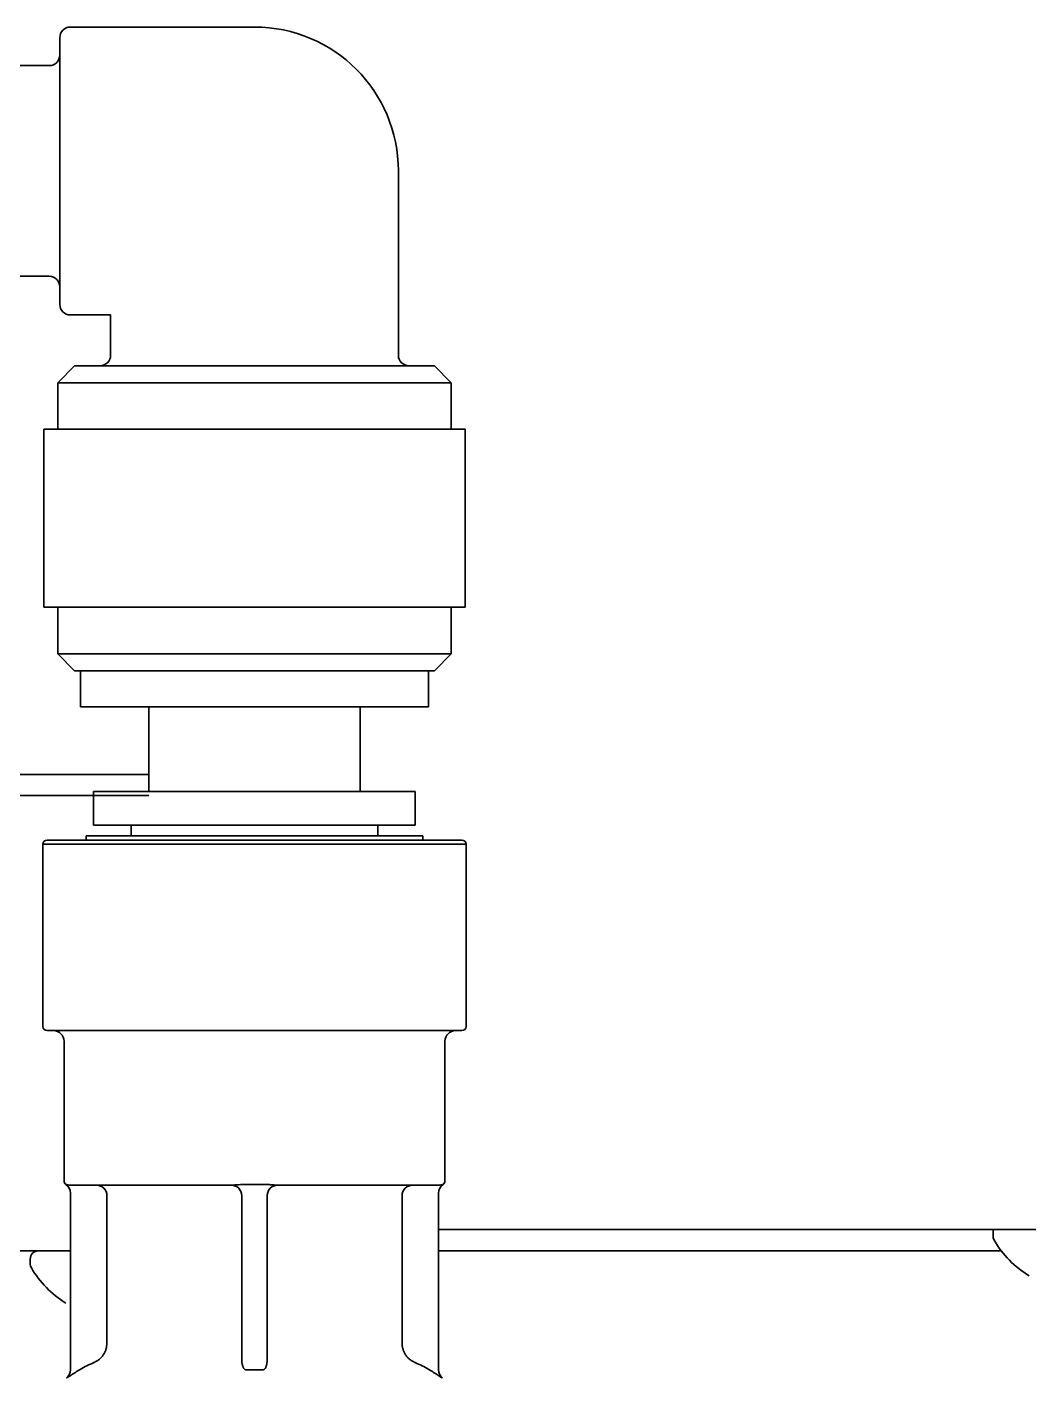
# Model space of a CAD drawing. Extents: x 5997 to 10491, y -672 to 3220.
# Drawn here: x 8643.9 to 8691.3, y 2254.5 to 2318.3 of the extents above; entities that cross this region are included whole.
import ezdxf

# ---------------------------------------------------------------- set-up
doc = ezdxf.new("R2010")
doc.units = 0
doc.header["$LTSCALE"] = 5
doc.layers.add('1', color=7, linetype='CONTINUOUS', true_color=0xffffff)

msp = doc.modelspace()

# ---------------------------------------------------------------- linework, layer by layer
at = {"layer": '1', "color": 7, "linetype": 'Continuous', "lineweight": 35}
for p, q in [((8654.673, 2318.326), (8645.973, 2318.326)), ((8645.473, 2305.226), (8645.473, 2317.826)), ((8644.973, 2316.501), (8637.173, 2316.501)), ((8661.473, 2302.826), (8661.473, 2311.526)), ((8637.173, 2306.551), (8644.973, 2306.551)), ((8645.973, 2304.726), (8647.873, 2304.726)), ((8647.873, 2304.726), (8647.873, 2302.826)), ((8646.173, 2302.326), (8645.373, 2301.526)), ((8663.173, 2302.326), (8646.173, 2302.326)), ((8663.973, 2301.526), (8663.173, 2302.326)), ((8645.373, 2301.526), (8645.373, 2299.326)), ((8645.373, 2301.526), (8663.973, 2301.526)), ((8663.973, 2299.326), (8663.973, 2301.526)), ((8664.623, 2299.326), (8644.723, 2299.326)), ((8644.723, 2299.326), (8644.723, 2290.926)), ((8664.623, 2290.926), (8664.623, 2299.326)), ((8644.723, 2290.926), (8664.623, 2290.926)), ((8645.373, 2290.926), (8645.373, 2288.726)), ((8663.973, 2288.726), (8663.973, 2290.926)), ((8654.673, 2288.726), (8645.373, 2288.726)), ((8645.373, 2288.726), (8646.173, 2287.926)), ((8663.973, 2288.726), (8654.673, 2288.726)), ((8663.173, 2287.926), (8663.973, 2288.726)), ((8663.173, 2287.926), (8646.173, 2287.926)), ((8646.448, 2286.226), (8646.448, 2287.926)), ((8662.898, 2287.926), (8662.898, 2286.226)), ((8649.673, 2286.225), (8649.673, 2282.226)), ((8659.673, 2282.226), (8659.673, 2286.225)), ((8616.922, 2283.026), (8649.673, 2283.026)), ((8649.673, 2282.026), (8616.922, 2282.026)), ((8647.073, 2282.226), (8662.273, 2282.226)), ((8647.073, 2282.226), (8647.073, 2280.626)), ((8662.273, 2280.626), (8662.273, 2282.226)), ((8647.073, 2280.626), (8647.083, 2280.626)), ((8647.083, 2280.626), (8662.273, 2280.626)), ((8648.848, 2280.626), (8648.848, 2280.126)), ((8660.498, 2280.126), (8660.498, 2280.626)), ((8664.473, 2279.926), (8644.873, 2279.926)), ((8662.623, 2280.126), (8646.723, 2280.126)), ((8646.723, 2280.126), (8646.723, 2279.926)), ((8662.623, 2279.926), (8662.623, 2280.126)), ((8654.673, 2279.726), (8644.673, 2279.726)), ((8644.673, 2279.726), (8644.673, 2271.126)), ((8664.673, 2279.726), (8654.673, 2279.726)), ((8664.673, 2271.126), (8664.673, 2279.726)), ((8644.873, 2270.926), (8654.673, 2270.926)), ((8654.673, 2270.926), (8664.473, 2270.926)), ((8645.673, 2270.426), (8645.673, 2263.826)), ((8663.673, 2263.826), (8663.673, 2270.426)), ((8645.759, 2263.662), (8645.768, 2263.662)), ((8653.617, 2263.626), (8645.936, 2263.626)), ((8645.973, 2263.252), (8645.973, 2254.91)), ((8645.982, 2263.252), (8645.973, 2263.252)), ((8654.253, 2263.662), (8655.092, 2263.662)), ((8663.409, 2263.626), (8655.728, 2263.626)), ((8663.373, 2254.91), (8663.373, 2263.252)), ((8663.577, 2263.662), (8663.587, 2263.662)), ((8647.698, 2263.126), (8647.698, 2256.168)), ((8654.073, 2263.126), (8654.073, 2255.353)), ((8655.273, 2255.353), (8655.273, 2263.126)), ((8661.648, 2263.126), (8661.648, 2256.168)), ((9231.073, 2261.526), (8663.373, 2261.526)), ((8689.586, 2261.526), (8689.573, 2261.426)), ((8689.573, 2261.426), (8689.573, 2261.226)), ((8645.973, 2260.526), (8606.474, 2260.526)), ((8644.073, 2260.126), (8644.073, 2259.926)), ((8689.967, 2260.526), (8663.373, 2260.526)), ((8654.263, 2254.91), (8655.082, 2254.91)), ((8645.796, 2254.52), (8645.786, 2254.52))]:
    msp.add_line(p, q, dxfattribs=at)
for centre, radius, start, end in [((8645.973, 2317.826), 0.5, 90, 180), ((8654.673, 2311.526), 6.8, 0, 90), ((8644.973, 2317.001), 0.5, 270, 0), ((8644.973, 2306.051), 0.5, 0, 90), ((8645.973, 2305.226), 0.5, 180, 270), ((8647.373, 2302.826), 0.5, 270, 0), ((8661.973, 2302.826), 0.5, 180, 270), ((8644.873, 2279.726), 0.2, 90, 180), ((8664.473, 2279.726), 0.2, 0, 90), ((8644.873, 2271.126), 0.2, 180, 270), ((8645.173, 2270.426), 0.5, 0, 90), ((8664.173, 2270.426), 0.5, 90, 180), ((8664.473, 2271.126), 0.2, 270, 0), ((8645.873, 2263.826), 0.2, 180, 235.1501), ((8645.473, 2263.252), 0.5, 0, 55.1501), ((8653.573, 2263.126), 0.5, 0, 90), ((8655.773, 2263.126), 0.5, 90, 180), ((8663.873, 2263.252), 0.5, 124.8499, 180), ((8663.473, 2263.826), 0.2, 304.8499, 0), ((8689.973, 2261.226), 0.4, 180, 210.30118), ((8693.772, 2263.446), 4.8, 210.30118, 238.62729), ((8644.473, 2260.126), 0.4, 90, 180), ((8644.473, 2259.926), 0.4, 180, 210.30118), ((8648.272, 2262.146), 4.8, 210.30118, 238.41865), ((8645.473, 2254.91), 0.5, 308.84919, 0), ((8663.873, 2254.91), 0.5, 180, 231.15081)]:
    msp.add_arc(centre, radius, start, end, dxfattribs=at)
msp.add_ellipse((8647.203, 2263.126), major_axis=(0, 0.5), ratio=0.98933, start_param=4.712389, end_param=6.283185, dxfattribs=at)
at = {"layer": '1', "color": 7, "linetype": 'Continuous', "lineweight": 35, "extrusion": (0, 0, -1)}
msp.add_ellipse((8662.142, 2263.126), major_axis=(0, 0.5), ratio=0.98933, start_param=4.712389, end_param=6.283185, dxfattribs=at)
at = {"layer": '1', "color": 7, "linetype": 'Continuous', "lineweight": 35}
for points, knots in [([(8662.898, 2286.226), (8662.898, 2286.226), (8662.47, 2286.226), (8660.64, 2286.226), (8657.902, 2286.226), (8654.673, 2286.226), (8651.443, 2286.226), (8648.705, 2286.226), (8646.878, 2286.226), (8646.449, 2286.226), (8646.448, 2286.226)], [0, 0, 0, 0, 0.125037, 0.250074, 0.375111, 0.500148, 0.625185, 0.750223, 0.87526, 1, 1, 1, 1]), ([(8645.768, 2263.662), (8645.771, 2263.662), (8645.776, 2263.661), (8645.791, 2263.656), (8645.801, 2263.652), (8645.82, 2263.646), (8645.827, 2263.644), (8645.843, 2263.639), (8645.851, 2263.637), (8645.871, 2263.633), (8645.882, 2263.631), (8645.9, 2263.628), (8645.907, 2263.627), (8645.921, 2263.626), (8645.928, 2263.626), (8645.936, 2263.626)], [0, 0, 0, 0, 0.25, 0.25, 0.5, 0.5, 0.625, 0.625, 0.75, 0.75, 0.875, 0.875, 0.9375, 0.9375, 1, 1, 1, 1]), ([(8653.617, 2263.626), (8653.629, 2263.626), (8653.641, 2263.626), (8653.665, 2263.627), (8653.677, 2263.628), (8653.714, 2263.631), (8653.74, 2263.633), (8653.792, 2263.637), (8653.818, 2263.639), (8653.871, 2263.644), (8653.898, 2263.646), (8653.979, 2263.652), (8654.033, 2263.656), (8654.142, 2263.661), (8654.198, 2263.662), (8654.253, 2263.662)], [0, 0, 0, 0, 0.0625, 0.0625, 0.125, 0.125, 0.25, 0.25, 0.375, 0.375, 0.5, 0.5, 0.75, 0.75, 1, 1, 1, 1]), ([(8655.092, 2263.662), (8655.148, 2263.662), (8655.203, 2263.661), (8655.286, 2263.657), (8655.313, 2263.655), (8655.367, 2263.652), (8655.395, 2263.65), (8655.448, 2263.646), (8655.475, 2263.644), (8655.528, 2263.639), (8655.555, 2263.637), (8655.606, 2263.633), (8655.632, 2263.631), (8655.669, 2263.628), (8655.681, 2263.627), (8655.705, 2263.626), (8655.717, 2263.626), (8655.728, 2263.626)], [0, 0, 0, 0, 0.25, 0.25, 0.375, 0.375, 0.5, 0.5, 0.625, 0.625, 0.75, 0.75, 0.875, 0.875, 0.9375, 0.9375, 1, 1, 1, 1]), ([(8663.409, 2263.626), (8663.418, 2263.626), (8663.425, 2263.626), (8663.439, 2263.627), (8663.446, 2263.628), (8663.464, 2263.631), (8663.475, 2263.633), (8663.494, 2263.637), (8663.503, 2263.639), (8663.519, 2263.644), (8663.526, 2263.646), (8663.545, 2263.652), (8663.555, 2263.656), (8663.57, 2263.661), (8663.575, 2263.662), (8663.577, 2263.662)], [0, 0, 0, 0, 0.0625, 0.0625, 0.125, 0.125, 0.25, 0.25, 0.375, 0.375, 0.5, 0.5, 0.75, 0.75, 1, 1, 1, 1]), ([(8647.698, 2256.168), (8647.698, 2256.118), (8647.694, 2256.069), (8647.684, 2255.996), (8647.679, 2255.972), (8647.668, 2255.924), (8647.656, 2255.876), (8647.64, 2255.83), (8647.622, 2255.784), (8647.612, 2255.761), (8647.58, 2255.695), (8647.556, 2255.652), (8647.516, 2255.592), (8647.494, 2255.562), (8647.471, 2255.533), (8647.455, 2255.514), (8647.447, 2255.505), (8647.406, 2255.46), (8647.335, 2255.392), (8647.256, 2255.336), (8647.192, 2255.298), (8647.171, 2255.286), (8647.127, 2255.264), (8647.104, 2255.254), (8647.082, 2255.244)], [0, 0, 0, 0, 0.125, 0.125, 0.1875, 0.1875, 0.25, 0.3125, 0.3125, 0.375, 0.375, 0.5, 0.5, 0.5625, 0.59375, 0.59375, 0.625, 0.625, 0.75, 0.875, 0.875, 0.9375, 0.9375, 1, 1, 1, 1]), ([(8661.648, 2256.168), (8661.648, 2256.118), (8661.651, 2256.069), (8661.662, 2255.996), (8661.667, 2255.972), (8661.678, 2255.924), (8661.69, 2255.876), (8661.706, 2255.83), (8661.724, 2255.784), (8661.734, 2255.761), (8661.765, 2255.695), (8661.789, 2255.652), (8661.83, 2255.592), (8661.851, 2255.562), (8661.875, 2255.533), (8661.89, 2255.514), (8661.899, 2255.505), (8661.94, 2255.46), (8662.01, 2255.392), (8662.09, 2255.336), (8662.153, 2255.298), (8662.175, 2255.286), (8662.219, 2255.264), (8662.241, 2255.254), (8662.264, 2255.244)], [0, 0, 0, 0, 0.125, 0.125, 0.1875, 0.1875, 0.25, 0.3125, 0.3125, 0.375, 0.375, 0.5, 0.5, 0.5625, 0.59375, 0.59375, 0.625, 0.625, 0.75, 0.875, 0.875, 0.9375, 0.9375, 1, 1, 1, 1]), ([(8646.436, 2254.923), (8646.396, 2254.9), (8646.357, 2254.877), (8646.3, 2254.842), (8646.281, 2254.83), (8646.253, 2254.813), (8646.244, 2254.807), (8646.225, 2254.795), (8646.216, 2254.789), (8646.17, 2254.761), (8646.135, 2254.738), (8646.085, 2254.706), (8646.069, 2254.695), (8646.045, 2254.68), (8646.037, 2254.675), (8646.022, 2254.664), (8646.014, 2254.659), (8645.977, 2254.635), (8645.949, 2254.617), (8645.913, 2254.592), (8645.901, 2254.585), (8645.885, 2254.574), (8645.879, 2254.57), (8645.869, 2254.564), (8645.864, 2254.561), (8645.841, 2254.546), (8645.827, 2254.536), (8645.81, 2254.527), (8645.806, 2254.524), (8645.8, 2254.521), (8645.797, 2254.52), (8645.796, 2254.52)], [0, 0, 0, 0, 0.125, 0.125, 0.1875, 0.1875, 0.21875, 0.21875, 0.25, 0.25, 0.375, 0.375, 0.4375, 0.4375, 0.46875, 0.46875, 0.5, 0.5, 0.625, 0.625, 0.6875, 0.6875, 0.71875, 0.71875, 0.75, 0.75, 0.875, 0.875, 0.9375, 0.9375, 1, 1, 1, 1]), ([(8654.073, 2255.353), (8654.073, 2255.312), (8654.076, 2255.27), (8654.085, 2255.207), (8654.088, 2255.186), (8654.097, 2255.145), (8654.102, 2255.124), (8654.115, 2255.084), (8654.122, 2255.063), (8654.135, 2255.034), (8654.139, 2255.024), (8654.149, 2255.005), (8654.154, 2254.995), (8654.166, 2254.977), (8654.172, 2254.968), (8654.186, 2254.951), (8654.193, 2254.943), (8654.206, 2254.932), (8654.21, 2254.928), (8654.22, 2254.922), (8654.225, 2254.919), (8654.235, 2254.915), (8654.241, 2254.913), (8654.252, 2254.91), (8654.258, 2254.91), (8654.263, 2254.91)], [0, 0, 0, 0, 0.25, 0.25, 0.375, 0.375, 0.5, 0.5, 0.625, 0.625, 0.6875, 0.6875, 0.75, 0.75, 0.8125, 0.8125, 0.875, 0.875, 0.90625, 0.90625, 0.9375, 0.9375, 0.96875, 0.96875, 1, 1, 1, 1]), ([(8655.082, 2254.91), (8655.088, 2254.91), (8655.094, 2254.91), (8655.105, 2254.913), (8655.111, 2254.915), (8655.121, 2254.919), (8655.126, 2254.922), (8655.135, 2254.928), (8655.14, 2254.932), (8655.152, 2254.943), (8655.16, 2254.951), (8655.174, 2254.968), (8655.18, 2254.977), (8655.198, 2255.005), (8655.207, 2255.024), (8655.224, 2255.064), (8655.231, 2255.084), (8655.243, 2255.125), (8655.249, 2255.145), (8655.257, 2255.186), (8655.261, 2255.207), (8655.267, 2255.249), (8655.269, 2255.27), (8655.272, 2255.311), (8655.273, 2255.332), (8655.273, 2255.353)], [0, 0, 0, 0, 0.03125, 0.03125, 0.0625, 0.0625, 0.09375, 0.09375, 0.125, 0.125, 0.1875, 0.1875, 0.25, 0.25, 0.375, 0.375, 0.5, 0.5, 0.625, 0.625, 0.75, 0.75, 0.875, 0.875, 1, 1, 1, 1]), ([(8662.91, 2254.923), (8662.95, 2254.9), (8662.988, 2254.877), (8663.046, 2254.842), (8663.065, 2254.83), (8663.093, 2254.813), (8663.102, 2254.807), (8663.121, 2254.795), (8663.13, 2254.789), (8663.176, 2254.761), (8663.211, 2254.738), (8663.261, 2254.706), (8663.277, 2254.695), (8663.301, 2254.68), (8663.309, 2254.675), (8663.324, 2254.664), (8663.332, 2254.659), (8663.369, 2254.635), (8663.396, 2254.617), (8663.433, 2254.592), (8663.445, 2254.585), (8663.461, 2254.574), (8663.466, 2254.57), (8663.476, 2254.564), (8663.481, 2254.561), (8663.504, 2254.546), (8663.519, 2254.536), (8663.535, 2254.527), (8663.54, 2254.524), (8663.546, 2254.521), (8663.548, 2254.52), (8663.549, 2254.52)], [0, 0, 0, 0, 0.125, 0.125, 0.1875, 0.1875, 0.21875, 0.21875, 0.25, 0.25, 0.375, 0.375, 0.4375, 0.4375, 0.46875, 0.46875, 0.5, 0.5, 0.625, 0.625, 0.6875, 0.6875, 0.71875, 0.71875, 0.75, 0.75, 0.875, 0.875, 0.9375, 0.9375, 1, 1, 1, 1])]:
    msp.add_open_spline(points, degree=3, knots=knots, dxfattribs=at)
for points in [[(8647.082, 2255.244), (8646.859, 2255.153), (8646.643, 2255.046), (8646.436, 2254.923)], [(8662.264, 2255.244), (8662.487, 2255.153), (8662.702, 2255.046), (8662.91, 2254.923)]]:
    msp.add_open_spline(points, degree=3, dxfattribs=at)

doc.saveas('drawing.dxf')
